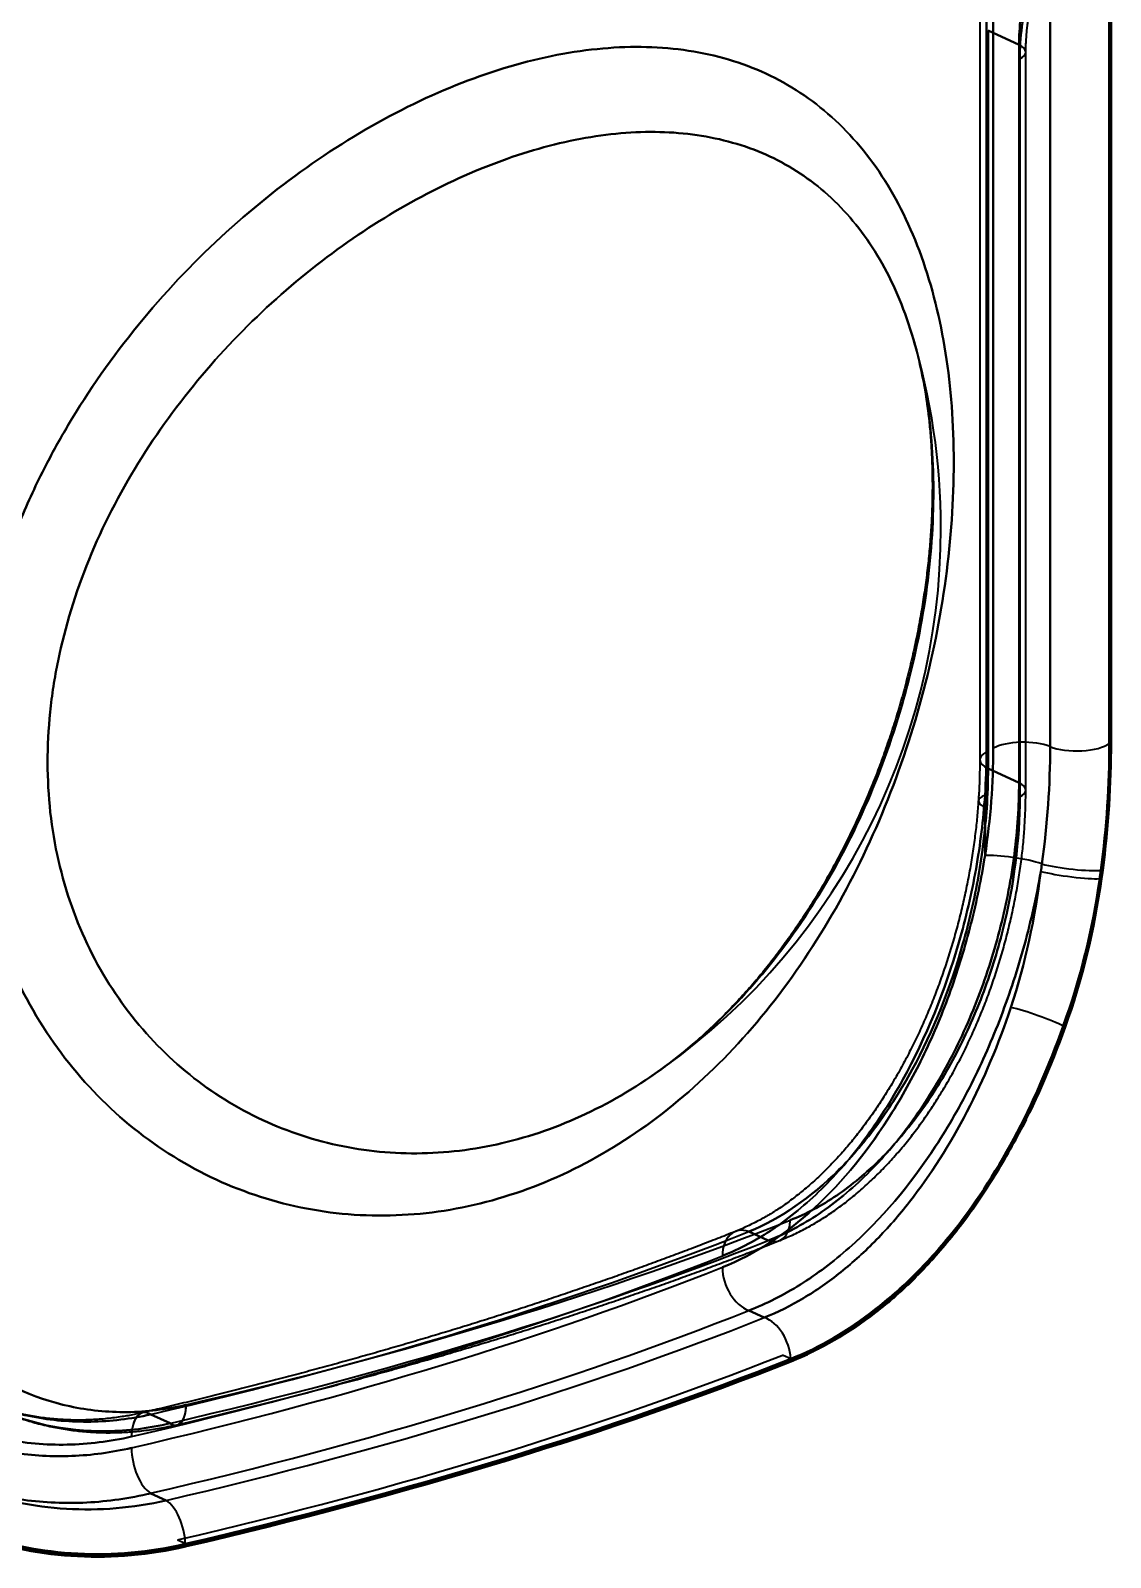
# Model space of a CAD drawing. Header units: millimetres. Extents: x -32 to 111, y -34 to 175.
# Drawn here: x 19.4 to 108.3, y -33.5 to 92.1 of the extents above; entities that cross this region are included whole.
import ezdxf

# ---------------------------------------------------------------- set-up
doc = ezdxf.new("R2010")
doc.units = ezdxf.units.MM
doc.layers.add('1', color=7, linetype='Continuous', true_color=0xffffff)

msp = doc.modelspace()

# ---------------------------------------------------------------- linework, layer by layer
at = {"layer": '1', "color": 2, "linetype": 'Continuous', "lineweight": 200}
msp.add_line((108.29, 94.24), (108.29, 33.54), dxfattribs=at)
at = {"layer": '1', "color": 151, "linetype": 'Continuous', "lineweight": 35}
for p, q in [((98.09, 32.75), (98.09, 93.46)), ((98.09, 93.46), (98.09, 32.75)), ((98.65, 93.77), (98.65, 33.06)), ((98.65, 33.06), (98.65, 93.77)), ((103.33, 93.91), (103.33, 33.2)), ((103.33, 33.2), (103.33, 93.91)), ((108.2, 33.46), (108.2, 94.17)), ((97.54, 92.82), (97.54, 32.11)), ((98.22, 31.4), (98.22, 92.1)), ((98.22, 92.1), (100.77, 90.93)), ((98.22, 92.1), (98.22, 31.4)), ((100.77, 90.93), (98.22, 92.1)), ((100.77, 90.93), (100.77, 30.22)), ((100.77, 30.22), (100.77, 90.93)), ((100.83, 89.77), (100.83, 29.06)), ((100.83, 29.06), (100.83, 89.77)), ((101.33, 29.63), (101.33, 90.33)), ((98.22, 31.4), (100.77, 30.22)), ((100.77, 30.22), (98.22, 31.4)), ((97.97, 24.23), (97.97, 29.19)), ((97.97, 29.19), (97.97, 24.23)), ((80.13, -7.43), (78.54, -6.7)), ((78.54, -6.7), (80.13, -7.43)), ((78.54, -13.19), (79.81, -13.77)), ((79.81, -13.77), (78.54, -13.19)), ((81.35, -16.85), (81.99, -17.14)), ((30.91, -22.47), (29.32, -21.74)), ((29.32, -21.74), (30.91, -22.47)), ((29.32, -28.23), (30.59, -28.81)), ((30.59, -28.81), (29.32, -28.23)), ((32.16, -32.36), (31.53, -32.07))]:
    msp.add_line(p, q, dxfattribs=at)
for start, end in [(0, 16.9622), (303.7421, 0)]:
    msp.add_arc((39.77, 51.17), 54.57, start, end, dxfattribs=at)
for centre, major_axis, ratio, start_param, end_param in [((98.83, 90.33), (-2.5, 0), 0.375419, 2.499757, 3.824717), ((98.83, 90.33), (2.5, 0), 0.375419, 5.641349, 6.966309), ((100.54, 32.11), (-3, 0), 0.375419, 5.670428, 6.966309), ((100.54, 32.11), (3, 0), 0.375419, 2.528836, 3.824717), ((101.14, 32.43), (-3, 0), 0.375419, 3.89254, 5.690374), ((101.14, 32.43), (3, 0), 0.375419, 0.750947, 2.548781), ((105.52, 33.97), (3, 0), 0.375419, 3.89254, 5.816814), ((105.52, 33.97), (-3, 0), 0.375419, 0.750947, 2.675221), ((98.83, 29.63), (-2.5, 0), 0.375419, 2.499757, 3.824717), ((98.83, 29.63), (2.5, 0), 0.375419, 5.641349, 6.966309), ((100.42, 28.54), (-2.99, 0.21), 0.285934, 5.689302, 6.991073), ((100.42, 28.54), (2.99, -0.21), 0.285934, 2.547709, 3.849481), ((100.42, 23.58), (-2.96, 0.47), 0.157659, 3.884391, 5.709165), ((100.42, 23.58), (2.96, -0.47), 0.157659, 0.742798, 2.567573), ((104.8, 22.84), (2.97, -0.4), 0.104554, 3.875409, 5.796144), ((104.8, 22.84), (-2.97, 0.4), 0.104554, 0.733817, 2.654551), ((104.88, 23.51), (2.98, -0.37), 0.119862, 3.879503, 5.800916), ((104.88, 23.51), (-2.98, 0.37), 0.119862, 0.73791, 2.659323), ((102.05, 10.81), (-2.84, 0.98), 0.113699, 3.779611, 5.508272), ((102.05, 10.81), (2.84, -0.98), 0.113699, 0.638019, 2.36668), ((-99.42, 58.84), (250, 0), 0.375419, 5.266943, 5.524082), ((-99.42, 58.84), (-250, 0), 0.375419, 2.125351, 2.38249), ((78.54, -9.48), (1.11, -2.79), 0.673232, 2.609064, 4.179861), ((80.13, -5.12), (-0.92, 2.32), 0.672391, 2.609673, 4.180469), ((80.13, -5.12), (0.92, -2.32), 0.672391, 5.751266, 7.322062), ((-99.42, 56.52), (-245, 0), 0.375419, 2.124031, 2.383809), ((-99.42, 56.52), (245, 0), 0.375419, 5.265624, 5.525402), ((-99.42, 56.52), (247.5, 0), 0.375419, 5.266943, 5.524082), ((-99.42, 56.52), (-247.5, 0), 0.375419, 2.125351, 2.38249), ((78.54, -9.48), (-1.11, 2.79), 0.673232, 5.750657, 7.321453), ((-99.42, 53.74), (-242, 0), 0.375419, 2.124031, 2.383809), ((-99.42, 53.74), (242, 0), 0.375419, 5.265624, 5.525402), ((-99.42, 52.81), (242, 0), 0.375419, 5.265624, 5.525402), ((-99.42, 52.81), (-242, 0), 0.375419, 2.124031, 2.383809), ((78.54, -10.41), (1.11, -2.79), 0.673232, 4.179861, 5.750657), ((78.54, -10.41), (-1.11, 2.79), 0.673232, 1.038268, 2.609064), ((-99.42, 50.03), (-245, 0), 0.375419, 2.124031, 2.383809), ((-99.42, 50.03), (245, 0), 0.375419, 5.265624, 5.525402), ((-99.42, 50.03), (-247, 0), 0.375419, 2.125089, 2.382752), ((-99.42, 50.03), (247, 0), 0.375419, 5.266682, 5.524344), ((79.81, -16.55), (-1.1, 2.79), 0.672557, 4.247065, 5.751145), ((79.81, -16.55), (1.1, -2.79), 0.672557, 1.105472, 2.609553), ((-99.42, 47.44), (-248.99, 0), 0.375419, 2.125089, 2.382752), ((-99.42, 47.44), (249.99, 0), 0.375419, 5.266682, 5.524344), ((-99.42, 47.44), (-249.99, 0), 0.375419, 2.125089, 2.382752), ((30.91, -20.16), (-0.57, 2.44), 0.488049, 2.696962, 4.267759), ((30.91, -20.16), (0.57, -2.44), 0.488049, 5.838555, 7.409351), ((29.32, -24.52), (0.68, -2.92), 0.487009, 2.697279, 4.268076), ((29.32, -24.52), (-0.68, 2.92), 0.487009, 5.838872, 7.409668), ((29.32, -25.45), (0.68, -2.92), 0.487009, 4.268076, 5.838872), ((29.32, -25.45), (-0.68, 2.92), 0.487009, 1.126483, 2.697279), ((30.59, -31.59), (-0.68, 2.92), 0.487843, 4.334538, 5.838618), ((30.59, -31.59), (0.68, -2.92), 0.487843, 1.192945, 2.697025)]:
    msp.add_ellipse(centre, major_axis=major_axis, ratio=ratio, start_param=start_param, end_param=end_param, dxfattribs=at)
at = {"layer": '1', "color": 2, "linetype": 'Continuous', "lineweight": 200}
msp.add_ellipse((-99.42, 47.25), major_axis=(250, 0), ratio=0.375419, start_param=5.266682, end_param=5.524344, dxfattribs=at)
at = {"layer": '1', "color": 151, "linetype": 'Continuous', "lineweight": 35}
for points in [[(101.29, 95.36), (100.95, 93.87), (100.77, 92.35), (100.77, 90.93)], [(100.77, 90.93), (100.77, 92.35), (100.95, 93.87), (101.29, 95.36)], [(101.51, 95.15), (101.07, 93.34), (100.83, 91.5), (100.83, 89.77)], [(100.83, 89.77), (100.83, 91.5), (101.07, 93.34), (101.51, 95.15)], [(98.65, 33.06), (98.65, 30.19), (98.43, 27.24), (97.97, 24.23)], [(97.97, 24.23), (98.43, 27.24), (98.65, 30.19), (98.65, 33.06)], [(97.97, 29.19), (98.05, 30.4), (98.09, 31.58), (98.09, 32.75)], [(98.09, 32.75), (98.09, 31.58), (98.05, 30.4), (97.97, 29.19)], [(103.33, 33.2), (103.33, 30.09), (103.11, 26.83), (102.65, 23.54)], [(102.65, 23.54), (103.11, 26.83), (103.33, 30.09), (103.33, 33.2)], [(107.5, 23.02), (107.98, 26.58), (108.2, 30.11), (108.2, 33.46)], [(98.11, 28.14), (98.18, 29.24), (98.22, 30.33), (98.22, 31.4)], [(98.22, 31.4), (98.22, 30.33), (98.18, 29.24), (98.11, 28.14)], [(102.56, 22.92), (102.08, 19.11), (101.32, 15.37), (100.1, 11.74)], [(100.1, 11.74), (101.32, 15.37), (102.08, 19.11), (102.56, 22.92)], [(102.56, 22.92), (102.59, 23.13), (102.62, 23.34), (102.65, 23.54)], [(102.65, 23.54), (102.62, 23.34), (102.59, 23.13), (102.56, 22.92)], [(104.39, 10.22), (105.85, 14.1), (106.8, 18.21), (107.41, 22.34)]]:
    msp.add_open_spline(points, degree=3, dxfattribs=at)
for points, knots in [([(101.33, 90.33), (101.33, 90.34), (101.33, 90.5), (101.33, 90.79), (101.35, 91.21), (101.38, 91.63), (101.41, 92.05), (101.46, 92.48), (101.51, 92.91), (101.58, 93.35), (101.65, 93.79), (101.73, 94.23), (101.83, 94.67), (101.9, 94.97), (101.93, 95.12)], [0, 0, 0, 0, 0.006872, 0.102947, 0.187927, 0.278163, 0.367512, 0.457134, 0.546935, 0.636575, 0.726588, 0.816734, 0.907388, 1, 1, 1, 1]), ([(58.39, -3.84), (61.02, -3.04), (63.56, -1.94), (68.48, 0.82), (70.88, 2.49), (75.44, 6.38), (77.57, 8.56), (81.55, 13.37), (83.41, 16.03), (86.73, 21.63), (88.2, 24.58), (90.79, 30.79), (91.88, 33.99), (93.63, 40.45), (94.3, 43.77), (95.18, 50.28), (95.4, 53.47), (95.4, 58.15), (95.34, 59.7), (95.12, 62.7), (94.95, 64.15), (94.28, 68.39), (93.62, 71.06), (91.85, 75.98), (90.77, 78.18), (88.85, 81.11), (88.16, 82.03), (86.67, 83.75), (85.88, 84.54), (83.38, 86.7), (81.56, 87.85), (77.59, 89.6), (75.42, 90.2), (70.89, 90.81), (68.53, 90.84), (63.57, 90.33), (60.98, 89.8), (55.77, 88.2), (53.1, 87.13), (47.8, 84.5), (45.19, 82.95), (40.04, 79.37), (37.49, 77.33), (32.69, 72.89), (30.42, 70.49), (26.17, 65.27), (24.22, 62.5), (21.66, 58.18), (20.86, 56.71), (19.39, 53.7), (18.71, 52.15), (16.9, 47.51), (15.97, 44.38), (15.04, 39.62), (14.8, 38.01), (14.49, 34.85), (14.41, 33.28), (14.42, 30.18), (14.5, 28.65), (14.82, 25.61), (15.06, 24.1), (16.01, 19.7), (16.95, 16.94), (19.36, 11.77), (20.87, 9.33), (24.3, 5.02), (26.22, 3.11), (30.44, -0.17), (32.76, -1.56), (37.55, -3.68), (40.04, -4.43), (43.92, -5.12), (45.24, -5.27), (47.87, -5.4), (49.18, -5.39), (53.13, -5.13), (55.76, -4.65), (58.39, -3.84)], [0, 0, 0, 0, 0.03125, 0.03125, 0.0625, 0.0625, 0.09375, 0.09375, 0.125, 0.125, 0.15625, 0.15625, 0.1875, 0.1875, 0.21875, 0.21875, 0.25, 0.25, 0.265625, 0.265625, 0.28125, 0.28125, 0.3125, 0.3125, 0.34375, 0.34375, 0.359375, 0.359375, 0.375, 0.375, 0.40625, 0.40625, 0.4375, 0.4375, 0.46875, 0.46875, 0.5, 0.5, 0.53125, 0.53125, 0.5625, 0.5625, 0.59375, 0.59375, 0.625, 0.625, 0.65625, 0.65625, 0.671875, 0.671875, 0.6875, 0.6875, 0.71875, 0.71875, 0.734375, 0.734375, 0.75, 0.75, 0.765625, 0.765625, 0.78125, 0.78125, 0.8125, 0.8125, 0.84375, 0.84375, 0.875, 0.875, 0.90625, 0.90625, 0.9375, 0.9375, 0.953125, 0.953125, 0.96875, 0.96875, 1, 1, 1, 1]), ([(58.39, -3.84), (55.76, -4.65), (53.13, -5.13), (49.18, -5.39), (47.87, -5.4), (45.24, -5.27), (43.92, -5.12), (40.04, -4.43), (37.55, -3.68), (32.76, -1.56), (30.44, -0.17), (26.22, 3.11), (24.3, 5.02), (20.87, 9.33), (19.36, 11.77), (16.95, 16.94), (16.01, 19.7), (15.06, 24.1), (14.82, 25.61), (14.5, 28.65), (14.42, 30.18), (14.41, 33.28), (14.49, 34.85), (14.8, 38.01), (15.04, 39.62), (15.97, 44.38), (16.9, 47.51), (18.71, 52.15), (19.39, 53.7), (20.86, 56.71), (21.66, 58.18), (24.22, 62.5), (26.17, 65.27), (30.42, 70.49), (32.69, 72.89), (37.49, 77.33), (40.04, 79.37), (45.19, 82.95), (47.8, 84.5), (53.1, 87.13), (55.77, 88.2), (60.98, 89.8), (63.57, 90.33), (68.53, 90.84), (70.89, 90.81), (75.42, 90.2), (77.59, 89.6), (81.56, 87.85), (83.38, 86.7), (85.88, 84.54), (86.67, 83.75), (88.16, 82.03), (88.85, 81.11), (90.77, 78.18), (91.85, 75.98), (93.62, 71.06), (94.28, 68.39), (94.95, 64.15), (95.12, 62.7), (95.34, 59.7), (95.4, 58.15), (95.4, 53.47), (95.18, 50.28), (94.3, 43.77), (93.63, 40.45), (91.88, 33.99), (90.79, 30.79), (88.2, 24.58), (86.73, 21.63), (83.41, 16.03), (81.55, 13.37), (77.57, 8.56), (75.44, 6.38), (70.88, 2.49), (68.48, 0.82), (63.56, -1.94), (61.02, -3.04), (58.39, -3.84)], [0, 0, 0, 0, 0.03125, 0.03125, 0.046875, 0.046875, 0.0625, 0.0625, 0.09375, 0.09375, 0.125, 0.125, 0.15625, 0.15625, 0.1875, 0.1875, 0.21875, 0.21875, 0.234375, 0.234375, 0.25, 0.25, 0.265625, 0.265625, 0.28125, 0.28125, 0.3125, 0.3125, 0.328125, 0.328125, 0.34375, 0.34375, 0.375, 0.375, 0.40625, 0.40625, 0.4375, 0.4375, 0.46875, 0.46875, 0.5, 0.5, 0.53125, 0.53125, 0.5625, 0.5625, 0.59375, 0.59375, 0.625, 0.625, 0.640625, 0.640625, 0.65625, 0.65625, 0.6875, 0.6875, 0.71875, 0.71875, 0.734375, 0.734375, 0.75, 0.75, 0.78125, 0.78125, 0.8125, 0.8125, 0.84375, 0.84375, 0.875, 0.875, 0.90625, 0.90625, 0.9375, 0.9375, 0.96875, 0.96875, 1, 1, 1, 1]), ([(60.41, 1.16), (62.74, 1.87), (65.01, 2.84), (69.39, 5.25), (71.52, 6.7), (75.59, 10.08), (77.5, 11.97), (81.08, 16.16), (82.76, 18.48), (85.77, 23.38), (87.11, 25.96), (89.47, 31.42), (90.47, 34.25), (92.08, 39.97), (92.71, 42.91), (93.52, 48.68), (93.73, 51.51), (93.72, 55.67), (93.67, 57.04), (93.46, 59.69), (93.3, 60.97), (92.68, 64.7), (92.06, 67.05), (90.43, 71.33), (89.43, 73.24), (87.09, 76.6), (85.72, 78.08), (82.7, 80.5), (81.06, 81.46), (77.49, 82.89), (75.54, 83.37), (71.5, 83.83), (69.39, 83.82), (64.99, 83.32), (62.69, 82.83), (58.07, 81.42), (55.71, 80.48), (51, 78.18), (48.68, 76.84), (44.09, 73.74), (41.81, 71.97), (37.51, 68.11), (35.46, 66.02), (31.62, 61.47), (29.85, 59.05), (26.73, 53.99), (25.36, 51.32), (23.13, 45.85), (22.28, 43.08), (21.41, 38.86), (21.19, 37.44), (20.9, 34.63), (20.83, 33.24), (20.84, 30.5), (20.91, 29.14), (21.21, 26.45), (21.44, 25.12), (22.32, 21.23), (23.19, 18.81), (25.41, 14.28), (26.8, 12.16), (29.93, 8.43), (31.68, 6.8), (35.5, 4), (37.59, 2.84), (41.88, 1.07), (44.11, 0.45), (48.72, -0.27), (51.08, -0.35), (55.75, 0.01), (58.08, 0.45), (60.41, 1.16)], [0, 0, 0, 0, 0.03125, 0.03125, 0.0625, 0.0625, 0.09375, 0.09375, 0.125, 0.125, 0.15625, 0.15625, 0.1875, 0.1875, 0.21875, 0.21875, 0.25, 0.25, 0.265625, 0.265625, 0.28125, 0.28125, 0.3125, 0.3125, 0.34375, 0.34375, 0.375, 0.375, 0.40625, 0.40625, 0.4375, 0.4375, 0.46875, 0.46875, 0.5, 0.5, 0.53125, 0.53125, 0.5625, 0.5625, 0.59375, 0.59375, 0.625, 0.625, 0.65625, 0.65625, 0.6875, 0.6875, 0.71875, 0.71875, 0.734375, 0.734375, 0.75, 0.75, 0.765625, 0.765625, 0.78125, 0.78125, 0.8125, 0.8125, 0.84375, 0.84375, 0.875, 0.875, 0.90625, 0.90625, 0.9375, 0.9375, 0.96875, 0.96875, 1, 1, 1, 1]), ([(60.41, 1.16), (58.08, 0.45), (55.75, 0.01), (51.08, -0.35), (48.72, -0.27), (44.11, 0.45), (41.88, 1.07), (37.59, 2.84), (35.5, 4), (31.68, 6.8), (29.93, 8.43), (26.8, 12.16), (25.41, 14.28), (23.19, 18.81), (22.32, 21.23), (21.44, 25.12), (21.21, 26.45), (20.91, 29.14), (20.84, 30.5), (20.83, 33.24), (20.9, 34.63), (21.19, 37.44), (21.41, 38.86), (22.28, 43.08), (23.13, 45.85), (25.36, 51.32), (26.73, 53.99), (29.85, 59.05), (31.62, 61.47), (35.46, 66.02), (37.51, 68.11), (41.81, 71.97), (44.09, 73.74), (48.68, 76.84), (51, 78.18), (55.71, 80.48), (58.07, 81.42), (62.69, 82.83), (64.99, 83.32), (69.39, 83.82), (71.5, 83.83), (75.54, 83.37), (77.49, 82.89), (81.06, 81.46), (82.7, 80.5), (85.72, 78.08), (87.09, 76.6), (89.43, 73.24), (90.43, 71.33), (92.06, 67.05), (92.68, 64.7), (93.3, 60.97), (93.46, 59.69), (93.67, 57.04), (93.72, 55.67), (93.73, 51.51), (93.52, 48.68), (92.71, 42.91), (92.08, 39.97), (90.47, 34.25), (89.47, 31.42), (87.11, 25.96), (85.77, 23.38), (82.76, 18.48), (81.08, 16.16), (77.5, 11.97), (75.59, 10.08), (71.52, 6.7), (69.39, 5.25), (65.01, 2.84), (62.74, 1.87), (60.41, 1.16)], [0, 0, 0, 0, 0.03125, 0.03125, 0.0625, 0.0625, 0.09375, 0.09375, 0.125, 0.125, 0.15625, 0.15625, 0.1875, 0.1875, 0.21875, 0.21875, 0.234375, 0.234375, 0.25, 0.25, 0.265625, 0.265625, 0.28125, 0.28125, 0.3125, 0.3125, 0.34375, 0.34375, 0.375, 0.375, 0.40625, 0.40625, 0.4375, 0.4375, 0.46875, 0.46875, 0.5, 0.5, 0.53125, 0.53125, 0.5625, 0.5625, 0.59375, 0.59375, 0.625, 0.625, 0.65625, 0.65625, 0.6875, 0.6875, 0.71875, 0.71875, 0.734375, 0.734375, 0.75, 0.75, 0.78125, 0.78125, 0.8125, 0.8125, 0.84375, 0.84375, 0.875, 0.875, 0.90625, 0.90625, 0.9375, 0.9375, 0.96875, 0.96875, 1, 1, 1, 1]), ([(91.96, 67.1), (92.02, 66.92), (92.12, 66.57), (92.27, 66.03), (92.41, 65.47), (92.56, 64.87), (92.69, 64.26), (92.82, 63.63), (92.94, 63), (93.05, 62.35), (93.15, 61.69), (93.24, 61.02), (93.33, 60.35), (93.4, 59.66), (93.46, 58.97), (93.52, 58.27), (93.56, 57.56), (93.59, 56.84), (93.62, 56.11), (93.63, 55.38), (93.64, 54.64), (93.63, 53.9), (93.62, 53.14), (93.59, 52.38), (93.56, 51.61), (93.51, 50.83), (93.45, 50.06), (93.39, 49.27), (93.31, 48.49), (93.22, 47.69), (93.12, 46.9), (93.01, 46.1), (92.89, 45.3), (92.76, 44.49), (92.62, 43.69), (92.47, 42.87), (92.31, 42.05), (92.13, 41.23), (91.95, 40.41), (91.75, 39.59), (91.55, 38.77), (91.34, 37.96), (91.11, 37.15), (90.88, 36.33), (90.63, 35.52), (90.37, 34.7), (90.1, 33.89), (89.82, 33.08), (89.54, 32.27), (89.24, 31.46), (88.93, 30.66), (88.6, 29.86), (88.27, 29.07), (87.93, 28.28), (87.58, 27.49), (87.22, 26.71), (86.85, 25.94), (86.47, 25.18), (86.09, 24.42), (85.69, 23.67), (85.28, 22.92), (84.86, 22.18), (84.43, 21.44), (83.99, 20.72), (83.55, 20.01), (83.09, 19.3), (82.63, 18.6), (82.15, 17.9), (81.66, 17.22), (81.17, 16.54), (80.67, 15.88), (80.16, 15.23), (79.65, 14.6), (79.13, 13.97), (78.6, 13.35), (78.05, 12.74), (77.51, 12.15), (76.95, 11.57), (76.39, 11), (75.82, 10.44), (75.25, 9.89), (74.66, 9.36), (74.07, 8.83), (73.47, 8.33), (72.87, 7.84), (72.26, 7.36), (71.64, 6.89), (71.02, 6.44), (70.49, 6.07), (70.17, 5.85), (70.06, 5.78)], [0, 0, 0, 0, 0.010257, 0.020082, 0.030374, 0.041334, 0.052251, 0.063137, 0.074002, 0.084861, 0.095805, 0.106719, 0.117613, 0.128498, 0.139378, 0.150269, 0.16107, 0.171975, 0.182947, 0.19395, 0.204445, 0.215482, 0.226489, 0.237476, 0.248452, 0.259424, 0.270402, 0.281393, 0.292404, 0.303445, 0.314525, 0.325613, 0.336606, 0.347651, 0.358779, 0.369974, 0.38122, 0.392498, 0.403791, 0.415078, 0.426338, 0.437551, 0.448688, 0.460021, 0.471374, 0.482749, 0.494146, 0.505565, 0.517008, 0.528474, 0.539965, 0.55148, 0.563022, 0.574573, 0.586133, 0.597692, 0.609259, 0.620842, 0.632449, 0.644089, 0.655771, 0.667506, 0.679301, 0.691137, 0.702594, 0.714462, 0.726385, 0.738345, 0.750323, 0.7623, 0.774251, 0.786155, 0.797995, 0.809783, 0.822071, 0.834101, 0.846147, 0.858217, 0.870321, 0.882469, 0.89467, 0.906934, 0.91927, 0.93166, 0.94365, 0.956055, 0.968493, 0.980957, 0.993438, 1, 1, 1, 1]), ([(97.54, 32.1), (97.54, 32.01), (97.54, 31.67), (97.53, 31.15), (97.52, 30.53), (97.5, 29.95), (97.47, 29.36), (97.44, 28.95), (97.43, 28.75)], [0, 0, 0, 0, 0.086496, 0.304674, 0.473934, 0.642427, 0.819534, 1, 1, 1, 1]), ([(100.77, 30.22), (100.77, 28.32), (100.64, 26.35), (100.13, 22.37), (99.75, 20.38), (98.76, 16.45), (98.14, 14.48), (96.68, 10.67), (95.85, 8.85), (93.98, 5.38), (92.94, 3.71), (90.72, 0.67), (89.53, -0.72), (87.01, -3.21), (85.68, -4.31), (82.96, -6.14), (81.56, -6.88), (80.13, -7.43)], [0, 0, 0, 0, 0.125, 0.125, 0.25, 0.25, 0.375, 0.375, 0.5, 0.5, 0.625, 0.625, 0.75, 0.75, 0.875, 0.875, 1, 1, 1, 1]), ([(80.13, -7.43), (81.56, -6.88), (82.96, -6.14), (85.68, -4.31), (87.01, -3.21), (89.53, -0.72), (90.72, 0.67), (92.94, 3.71), (93.98, 5.38), (95.85, 8.85), (96.68, 10.67), (98.14, 14.48), (98.76, 16.45), (99.75, 20.38), (100.13, 22.37), (100.64, 26.35), (100.77, 28.32), (100.77, 30.22)], [0, 0, 0, 0, 0.125, 0.125, 0.25, 0.25, 0.375, 0.375, 0.5, 0.5, 0.625, 0.625, 0.75, 0.75, 0.875, 0.875, 1, 1, 1, 1]), ([(76.36, -8.7), (77.8, -8.13), (79.2, -7.38), (81.93, -5.54), (83.26, -4.44), (85.77, -1.97), (86.96, -0.6), (89.21, 2.44), (90.26, 4.08), (93.11, 9.25), (94.69, 13.13), (96.39, 19.08), (96.87, 21.11), (97.59, 25.17), (97.83, 27.19), (97.97, 29.19)], [0, 0, 0, 0, 0.125, 0.125, 0.25, 0.25, 0.375, 0.375, 0.5, 0.5, 0.75, 0.75, 0.875, 0.875, 1, 1, 1, 1]), ([(97.97, 29.19), (97.83, 27.19), (97.59, 25.17), (96.87, 21.11), (96.39, 19.08), (94.69, 13.13), (93.11, 9.25), (90.26, 4.08), (89.21, 2.44), (86.96, -0.6), (85.77, -1.97), (83.26, -4.44), (81.93, -5.54), (79.2, -7.38), (77.8, -8.13), (76.36, -8.7)], [0, 0, 0, 0, 0.125, 0.125, 0.25, 0.25, 0.5, 0.5, 0.625, 0.625, 0.75, 0.75, 0.875, 0.875, 1, 1, 1, 1]), ([(81.06, -7.43), (81.08, -7.43), (81.28, -7.34), (81.68, -7.17), (82.26, -6.92), (82.81, -6.65), (83.34, -6.37), (83.85, -6.08), (84.36, -5.78), (84.86, -5.47), (85.36, -5.13), (85.87, -4.77), (86.38, -4.39), (86.89, -4), (87.38, -3.59), (87.88, -3.16), (88.36, -2.72), (88.84, -2.27), (89.32, -1.8), (89.79, -1.32), (90.25, -0.82), (90.7, -0.31), (91.15, 0.21), (91.58, 0.74), (92.02, 1.29), (92.44, 1.85), (92.85, 2.42), (93.26, 3.01), (93.66, 3.6), (94.05, 4.21), (94.43, 4.82), (94.8, 5.45), (95.17, 6.08), (95.52, 6.72), (95.86, 7.36), (96.19, 8.02), (96.52, 8.68), (96.83, 9.35), (97.13, 10.02), (97.43, 10.71), (97.71, 11.4), (97.99, 12.09), (98.25, 12.79), (98.5, 13.49), (98.74, 14.2), (98.98, 14.91), (99.2, 15.62), (99.41, 16.33), (99.61, 17.05), (99.79, 17.77), (99.97, 18.48), (100.14, 19.21), (100.3, 19.93), (100.44, 20.65), (100.58, 21.37), (100.7, 22.1), (100.81, 22.82), (100.92, 23.54), (101.01, 24.26), (101.09, 24.98), (101.16, 25.69), (101.21, 26.38), (101.25, 27.07), (101.29, 27.76), (101.31, 28.46), (101.32, 29.08), (101.33, 29.47), (101.33, 29.62)], [0, 0, 0, 0, 0.001094, 0.018238, 0.034912, 0.051027, 0.066665, 0.081896, 0.096764, 0.111464, 0.127178, 0.142911, 0.158674, 0.174479, 0.190335, 0.206258, 0.222051, 0.237958, 0.253894, 0.26983, 0.285734, 0.301577, 0.317391, 0.333318, 0.349235, 0.365156, 0.381087, 0.397041, 0.413042, 0.428835, 0.444772, 0.460718, 0.476624, 0.492453, 0.508165, 0.523876, 0.539655, 0.555406, 0.57114, 0.586871, 0.602608, 0.618392, 0.633959, 0.649647, 0.665352, 0.681024, 0.696619, 0.712091, 0.727535, 0.743066, 0.75857, 0.774062, 0.789553, 0.805055, 0.820608, 0.836041, 0.851533, 0.867057, 0.882586, 0.898087, 0.913571, 0.928678, 0.943405, 0.958476, 0.97393, 0.989823, 1, 1, 1, 1]), ([(100.83, 29.06), (100.83, 25.53), (100.35, 21.77), (98.98, 16.31), (98.41, 14.48), (97.07, 10.97), (96.31, 9.29), (94.61, 6.07), (93.65, 4.53), (91.62, 1.73), (90.54, 0.45), (88.23, -1.85), (87.02, -2.87), (84.53, -4.56), (83.26, -5.24), (81.95, -5.76)], [0, 0, 0, 0, 0.25, 0.25, 0.375, 0.375, 0.5, 0.5, 0.625, 0.625, 0.75, 0.75, 0.875, 0.875, 1, 1, 1, 1]), ([(81.95, -5.76), (83.26, -5.24), (84.53, -4.56), (87.02, -2.87), (88.23, -1.85), (90.54, 0.45), (91.62, 1.73), (93.65, 4.53), (94.61, 6.07), (96.31, 9.29), (97.07, 10.97), (98.41, 14.48), (98.98, 16.31), (100.35, 21.77), (100.83, 25.53), (100.83, 29.06)], [0, 0, 0, 0, 0.125, 0.125, 0.25, 0.25, 0.375, 0.375, 0.5, 0.5, 0.625, 0.625, 0.75, 0.75, 1, 1, 1, 1]), ([(97.42, 28.75), (97.41, 28.53), (97.38, 28.08), (97.32, 27.41), (97.25, 26.72), (97.17, 26.03), (97.07, 25.32), (96.97, 24.6), (96.86, 23.88), (96.74, 23.16), (96.6, 22.43), (96.46, 21.71), (96.31, 20.98), (96.14, 20.25), (95.97, 19.53), (95.79, 18.81), (95.6, 18.09), (95.4, 17.38), (95.19, 16.67), (94.97, 15.96), (94.74, 15.25), (94.5, 14.54), (94.25, 13.84), (93.99, 13.14), (93.73, 12.45), (93.45, 11.76), (93.16, 11.08), (92.87, 10.41), (92.57, 9.74), (92.25, 9.08), (91.93, 8.43), (91.61, 7.78), (91.27, 7.15), (90.93, 6.52), (90.57, 5.9), (90.21, 5.29), (89.84, 4.69), (89.47, 4.1), (89.09, 3.53), (88.7, 2.96), (88.3, 2.41), (87.9, 1.86), (87.49, 1.33), (87.08, 0.82), (86.66, 0.31), (86.24, -0.17), (85.81, -0.65), (85.37, -1.11), (84.93, -1.56), (84.49, -2), (84.04, -2.42), (83.59, -2.83), (83.13, -3.21), (82.67, -3.59), (82.21, -3.95), (81.74, -4.3), (81.28, -4.63), (80.84, -4.92), (80.43, -5.18), (80.05, -5.4), (79.64, -5.64), (79.19, -5.88), (78.69, -6.13), (78.16, -6.38), (77.74, -6.56), (77.49, -6.67), (77.42, -6.69)], [0, 0, 0, 0, 0.014691, 0.029931, 0.044569, 0.060012, 0.075554, 0.091186, 0.106892, 0.122657, 0.138468, 0.154307, 0.170159, 0.186004, 0.201825, 0.217604, 0.233327, 0.248981, 0.264626, 0.28049, 0.29635, 0.312218, 0.328106, 0.344029, 0.359996, 0.375898, 0.391813, 0.407768, 0.423746, 0.439726, 0.455682, 0.4716, 0.487569, 0.503567, 0.519558, 0.535556, 0.551573, 0.567622, 0.583708, 0.599626, 0.615675, 0.631743, 0.647792, 0.663785, 0.679689, 0.695499, 0.711556, 0.727496, 0.743432, 0.759377, 0.775346, 0.791357, 0.807408, 0.822987, 0.839062, 0.855124, 0.871129, 0.88704, 0.899745, 0.912376, 0.925253, 0.941428, 0.958147, 0.975536, 0.993661, 1, 1, 1, 1]), ([(98.11, 28.14), (97.98, 26.3), (97.76, 24.44), (97.1, 20.69), (96.67, 18.82), (95.13, 13.35), (93.7, 9.79), (91.11, 5.04), (90.16, 3.54), (88.13, 0.76), (87.06, -0.5), (83.66, -3.89), (81.13, -5.64), (78.54, -6.7)], [0, 0, 0, 0, 0.125, 0.125, 0.25, 0.25, 0.5, 0.5, 0.625, 0.625, 0.75, 0.75, 1, 1, 1, 1]), ([(78.54, -6.7), (81.13, -5.64), (83.66, -3.89), (87.06, -0.5), (88.13, 0.76), (90.16, 3.54), (91.11, 5.04), (93.7, 9.79), (95.13, 13.35), (96.67, 18.82), (97.1, 20.69), (97.76, 24.44), (97.98, 26.3), (98.11, 28.14)], [0, 0, 0, 0, 0.25, 0.25, 0.375, 0.375, 0.5, 0.5, 0.75, 0.75, 0.875, 0.875, 1, 1, 1, 1]), ([(97.97, 24.23), (97.67, 22.34), (97.29, 20.48), (96.34, 16.77), (95.78, 14.92), (94.49, 11.33), (93.77, 9.6), (92.17, 6.26), (91.29, 4.65), (88.44, 0.07), (86.3, -2.58), (81.53, -6.95), (79.02, -8.58), (76.36, -9.63)], [0, 0, 0, 0, 0.125, 0.125, 0.25, 0.25, 0.375, 0.375, 0.5, 0.5, 0.75, 0.75, 1, 1, 1, 1]), ([(76.36, -9.63), (79.02, -8.58), (81.53, -6.95), (86.3, -2.58), (88.44, 0.07), (91.29, 4.65), (92.17, 6.26), (93.77, 9.6), (94.49, 11.33), (95.78, 14.92), (96.34, 16.77), (97.29, 20.48), (97.67, 22.34), (97.97, 24.23)], [0, 0, 0, 0, 0.25, 0.25, 0.5, 0.5, 0.625, 0.625, 0.75, 0.75, 0.875, 0.875, 1, 1, 1, 1]), ([(102.56, 22.92), (102.21, 20.9), (101.76, 18.89), (100.67, 14.91), (100.02, 12.93), (98.56, 9.09), (97.75, 7.25), (95.96, 3.69), (94.97, 1.96), (91.79, -2.9), (89.42, -5.71), (85.49, -9.18), (84.15, -10.19), (82.09, -11.48), (81.39, -11.87), (79.98, -12.59), (79.25, -12.91), (78.54, -13.19)], [0, 0, 0, 0, 0.125, 0.125, 0.25, 0.25, 0.375, 0.375, 0.5, 0.5, 0.75, 0.75, 0.875, 0.875, 0.9375, 0.9375, 1, 1, 1, 1]), ([(78.54, -13.19), (79.25, -12.91), (79.98, -12.59), (81.39, -11.87), (82.09, -11.48), (84.15, -10.19), (85.49, -9.18), (89.42, -5.71), (91.79, -2.9), (94.97, 1.96), (95.96, 3.69), (97.75, 7.25), (98.56, 9.09), (100.02, 12.93), (100.67, 14.91), (101.76, 18.89), (102.21, 20.9), (102.56, 22.92)], [0, 0, 0, 0, 0.0625, 0.0625, 0.125, 0.125, 0.25, 0.25, 0.5, 0.5, 0.625, 0.625, 0.75, 0.75, 0.875, 0.875, 1, 1, 1, 1]), ([(107.41, 22.34), (107.41, 22.4), (107.42, 22.46), (107.44, 22.57), (107.45, 22.63), (107.47, 22.79), (107.49, 22.9), (107.5, 23.01)], [0, 0, 0, 0, 0.254913, 0.254913, 0.509826, 0.509826, 1, 1, 1, 1]), ([(79.81, -13.77), (80.9, -13.34), (81.99, -12.79), (84.09, -11.54), (85.11, -10.83), (87.12, -9.22), (88.11, -8.32), (89.99, -6.39), (90.89, -5.36), (93.49, -2.04), (95.09, 0.48), (97.88, 5.85), (99.08, 8.71), (100.1, 11.74)], [0, 0, 0, 0, 0.125, 0.125, 0.25, 0.25, 0.375, 0.375, 0.5, 0.5, 0.75, 0.75, 1, 1, 1, 1]), ([(100.1, 11.74), (99.08, 8.71), (97.88, 5.85), (95.09, 0.48), (93.49, -2.04), (90.89, -5.36), (89.99, -6.39), (88.11, -8.32), (87.12, -9.22), (85.11, -10.83), (84.09, -11.54), (81.99, -12.79), (80.9, -13.34), (79.81, -13.77)], [0, 0, 0, 0, 0.25, 0.25, 0.5, 0.5, 0.625, 0.625, 0.75, 0.75, 0.875, 0.875, 1, 1, 1, 1]), ([(81.99, -17.14), (84.38, -16.2), (86.71, -14.83), (90.01, -12.26), (91.08, -11.32), (93.15, -9.26), (94.16, -8.13), (97.04, -4.58), (98.77, -1.94), (101.89, 3.84), (103.25, 6.96), (104.39, 10.21)], [0, 0, 0, 0, 0.25, 0.25, 0.375, 0.375, 0.5, 0.5, 0.75, 0.75, 1, 1, 1, 1]), ([(30.91, -22.47), (27.45, -23.29), (23.92, -23.33), (17.4, -21.89), (14.33, -20.4), (10.48, -17.22), (9.29, -15.98), (7.24, -13.26), (6.36, -11.77), (4.93, -8.56), (4.38, -6.82), (3.64, -3.27), (3.46, -1.42), (3.46, 0.49)], [0, 0, 0, 0, 0.25, 0.25, 0.5, 0.5, 0.625, 0.625, 0.75, 0.75, 0.875, 0.875, 1, 1, 1, 1]), ([(3.46, 0.49), (3.46, -1.42), (3.64, -3.27), (4.38, -6.82), (4.93, -8.56), (6.36, -11.77), (7.24, -13.26), (9.29, -15.98), (10.48, -17.22), (14.33, -20.4), (17.4, -21.89), (23.92, -23.33), (27.45, -23.29), (30.91, -22.47)], [0, 0, 0, 0, 0.125, 0.125, 0.25, 0.25, 0.375, 0.375, 0.5, 0.5, 0.75, 0.75, 1, 1, 1, 1]), ([(32.22, -20.95), (30.6, -21.33), (28.99, -21.53), (25.78, -21.56), (24.19, -21.4), (19.62, -20.41), (16.74, -19.05), (13.11, -16.12), (11.99, -14.99), (10.05, -12.47), (9.22, -11.1), (7.86, -8.14), (7.33, -6.54), (6.63, -3.25), (6.45, -1.54), (6.45, 0.23)], [0, 0, 0, 0, 0.125, 0.125, 0.25, 0.25, 0.5, 0.5, 0.625, 0.625, 0.75, 0.75, 0.875, 0.875, 1, 1, 1, 1]), ([(6.45, 0.23), (6.45, -1.54), (6.63, -3.25), (7.33, -6.54), (7.86, -8.14), (9.22, -11.1), (10.05, -12.47), (11.99, -14.99), (13.11, -16.12), (16.74, -19.05), (19.62, -20.41), (24.19, -21.4), (25.78, -21.56), (28.99, -21.53), (30.6, -21.33), (32.22, -20.95)], [0, 0, 0, 0, 0.125, 0.125, 0.25, 0.25, 0.375, 0.375, 0.5, 0.5, 0.75, 0.75, 0.875, 0.875, 1, 1, 1, 1]), ([(27.74, -23.56), (25.96, -23.97), (24.19, -24.19), (20.68, -24.26), (18.93, -24.11), (15.52, -23.43), (13.88, -22.92), (10.75, -21.55), (9.23, -20.68), (6.44, -18.65), (5.16, -17.49), (2.85, -14.9), (1.8, -13.44), (0.04, -10.34), (-0.68, -8.7), (-1.81, -5.22), (-2.21, -3.38), (-2.42, -1.48)], [0, 0, 0, 0, 0.125, 0.125, 0.25, 0.25, 0.375, 0.375, 0.5, 0.5, 0.625, 0.625, 0.75, 0.75, 0.875, 0.875, 1, 1, 1, 1]), ([(-2.42, -1.48), (-2.21, -3.38), (-1.81, -5.22), (-0.68, -8.7), (0.04, -10.34), (1.8, -13.44), (2.85, -14.9), (5.16, -17.49), (6.44, -18.65), (9.23, -20.68), (10.75, -21.55), (13.88, -22.92), (15.52, -23.43), (18.93, -24.11), (20.68, -24.26), (24.19, -24.19), (25.96, -23.97), (27.74, -23.56)], [0, 0, 0, 0, 0.125, 0.125, 0.25, 0.25, 0.375, 0.375, 0.5, 0.5, 0.625, 0.625, 0.75, 0.75, 0.875, 0.875, 1, 1, 1, 1]), ([(29.32, -21.74), (28.5, -21.92), (27.67, -22.07), (26.03, -22.26), (25.21, -22.32), (22.77, -22.36), (21.15, -22.23), (17.97, -21.61), (16.44, -21.14), (13.51, -19.89), (12.1, -19.11), (9.47, -17.25), (8.27, -16.2), (6.09, -13.82), (5.1, -12.49), (3.43, -9.65), (2.75, -8.14), (1.68, -4.94), (1.3, -3.24), (1.09, -1.5)], [0, 0, 0, 0, 0.0625, 0.0625, 0.125, 0.125, 0.25, 0.25, 0.375, 0.375, 0.5, 0.5, 0.625, 0.625, 0.75, 0.75, 0.875, 0.875, 1, 1, 1, 1]), ([(1.09, -1.5), (1.3, -3.24), (1.68, -4.94), (2.75, -8.14), (3.43, -9.65), (5.1, -12.49), (6.09, -13.82), (8.27, -16.2), (9.47, -17.25), (12.1, -19.11), (13.51, -19.89), (16.44, -21.14), (17.97, -21.61), (21.15, -22.23), (22.77, -22.36), (25.21, -22.32), (26.03, -22.26), (27.67, -22.07), (28.5, -21.92), (29.32, -21.74)], [0, 0, 0, 0, 0.125, 0.125, 0.25, 0.25, 0.375, 0.375, 0.5, 0.5, 0.625, 0.625, 0.75, 0.75, 0.875, 0.875, 0.9375, 0.9375, 1, 1, 1, 1]), ([(27.74, -24.49), (26.1, -24.87), (24.46, -25.09), (21.21, -25.22), (19.59, -25.13), (14.81, -24.41), (11.82, -23.33), (6.33, -20.05), (3.95, -17.91), (-0.01, -12.7), (-1.48, -9.74), (-2.42, -6.45)], [0, 0, 0, 0, 0.125, 0.125, 0.25, 0.25, 0.5, 0.5, 0.75, 0.75, 1, 1, 1, 1]), ([(-2.42, -6.45), (-1.48, -9.74), (-0.01, -12.7), (3.95, -17.91), (6.33, -20.05), (11.82, -23.33), (14.81, -24.41), (19.59, -25.13), (21.21, -25.22), (24.46, -25.09), (26.1, -24.87), (27.74, -24.49)], [0, 0, 0, 0, 0.25, 0.25, 0.5, 0.5, 0.75, 0.75, 0.875, 0.875, 1, 1, 1, 1]), ([(77.44, -6.69), (77.18, -6.79), (76.46, -7.08), (75.24, -7.55), (73.79, -8.11), (72.33, -8.66), (70.85, -9.21), (69.36, -9.75), (67.85, -10.29), (66.34, -10.82), (64.81, -11.35), (63.27, -11.87), (61.71, -12.39), (60.15, -12.91), (58.57, -13.41), (56.98, -13.92), (55.38, -14.42), (53.77, -14.91), (52.14, -15.4), (50.51, -15.88), (48.86, -16.36), (47.2, -16.84), (45.53, -17.3), (43.85, -17.77), (42.16, -18.22), (40.46, -18.68), (38.74, -19.12), (37.02, -19.56), (35.29, -20), (33.55, -20.43), (31.79, -20.85), (30.16, -21.24), (29.1, -21.49), (28.64, -21.6)], [0, 0, 0, 0, 0.017381, 0.050328, 0.083277, 0.11623, 0.149187, 0.182148, 0.215112, 0.248079, 0.28105, 0.314024, 0.347001, 0.379981, 0.412965, 0.445952, 0.478941, 0.511934, 0.544929, 0.577928, 0.610929, 0.643932, 0.676939, 0.709948, 0.742959, 0.775973, 0.80899, 0.842008, 0.875029, 0.908053, 0.941078, 0.974106, 1, 1, 1, 1]), ([(31.47, -22.59), (31.79, -22.52), (32.71, -22.3), (34.22, -21.94), (36.01, -21.51), (37.79, -21.07), (39.56, -20.63), (41.32, -20.18), (43.07, -19.72), (44.81, -19.26), (46.54, -18.8), (48.26, -18.32), (49.96, -17.85), (51.66, -17.36), (53.35, -16.88), (55.02, -16.38), (56.69, -15.88), (58.34, -15.38), (59.98, -14.87), (61.61, -14.35), (63.23, -13.83), (64.84, -13.3), (66.43, -12.77), (68.02, -12.24), (69.59, -11.69), (71.15, -11.15), (72.69, -10.6), (74.23, -10.04), (75.75, -9.48), (77.26, -8.91), (78.76, -8.34), (80.02, -7.85), (80.78, -7.55), (81.05, -7.44)], [0, 0, 0, 0, 0.017473, 0.050693, 0.083913, 0.117136, 0.15036, 0.183586, 0.216813, 0.250043, 0.283275, 0.316508, 0.349744, 0.382982, 0.416221, 0.449463, 0.482708, 0.515954, 0.549203, 0.582454, 0.615708, 0.648964, 0.682222, 0.715483, 0.748747, 0.782014, 0.815283, 0.848555, 0.881829, 0.915107, 0.948388, 0.981671, 1, 1, 1, 1]), ([(29.32, -28.23), (28.45, -28.43), (27.56, -28.6), (25.81, -28.85), (24.93, -28.94), (22.32, -29.07), (20.58, -29), (15.46, -28.29), (12.25, -27.2), (6.31, -23.79), (3.73, -21.57), (-0.6, -16.07), (-2.24, -12.93), (-3.31, -9.42)], [0, 0, 0, 0, 0.0625, 0.0625, 0.125, 0.125, 0.25, 0.25, 0.5, 0.5, 0.75, 0.75, 1, 1, 1, 1]), ([(-3.31, -9.42), (-2.24, -12.93), (-0.6, -16.07), (3.73, -21.57), (6.31, -23.79), (12.25, -27.2), (15.46, -28.29), (20.58, -29), (22.32, -29.07), (24.93, -28.94), (25.81, -28.85), (27.56, -28.6), (28.45, -28.43), (29.32, -28.23)], [0, 0, 0, 0, 0.25, 0.25, 0.5, 0.5, 0.75, 0.75, 0.875, 0.875, 0.9375, 0.9375, 1, 1, 1, 1]), ([(1.53, -18.38), (3.21, -20.58), (5.15, -22.49), (8.42, -24.89), (9.58, -25.61), (11.96, -26.88), (13.19, -27.42), (16.97, -28.79), (19.67, -29.34), (23.74, -29.58), (25.1, -29.57), (27.84, -29.34), (29.23, -29.12), (30.59, -28.81)], [0, 0, 0, 0, 0.25, 0.25, 0.375, 0.375, 0.5, 0.5, 0.75, 0.75, 0.875, 0.875, 1, 1, 1, 1]), ([(30.59, -28.81), (29.23, -29.12), (27.84, -29.34), (25.1, -29.57), (23.74, -29.58), (19.67, -29.34), (16.97, -28.79), (13.19, -27.42), (11.96, -26.88), (9.58, -25.61), (8.42, -24.89), (5.15, -22.49), (3.21, -20.58), (1.53, -18.38)], [0, 0, 0, 0, 0.125, 0.125, 0.25, 0.25, 0.5, 0.5, 0.625, 0.625, 0.75, 0.75, 1, 1, 1, 1]), ([(28.64, -21.59), (28.57, -21.61), (28.34, -21.66), (27.94, -21.75), (27.46, -21.84), (26.92, -21.93), (26.34, -22.01), (25.72, -22.09), (25.09, -22.14), (24.46, -22.18), (23.84, -22.2), (23.21, -22.21), (22.59, -22.19), (21.96, -22.16), (21.34, -22.11), (20.72, -22.05), (20.11, -21.96), (19.49, -21.86), (18.88, -21.74), (18.28, -21.61), (17.68, -21.46), (17.09, -21.29), (16.51, -21.1), (15.92, -20.89), (15.35, -20.67), (14.83, -20.46), (14.5, -20.31), (14.36, -20.25)], [0, 0, 0, 0, 0.013443, 0.045856, 0.079572, 0.111946, 0.154052, 0.196228, 0.238539, 0.28102, 0.323481, 0.366008, 0.408639, 0.45141, 0.494327, 0.536948, 0.579973, 0.62317, 0.666408, 0.70952, 0.752379, 0.795225, 0.838406, 0.881582, 0.924784, 0.968036, 1, 1, 1, 1]), ([(16.34, -21.16), (16.49, -21.23), (16.83, -21.38), (17.38, -21.61), (17.97, -21.84), (18.57, -22.05), (19.17, -22.24), (19.78, -22.42), (20.4, -22.58), (21.02, -22.72), (21.64, -22.85), (22.28, -22.96), (22.91, -23.05), (23.55, -23.12), (24.19, -23.18), (24.84, -23.22), (25.49, -23.24), (26.14, -23.24), (26.79, -23.22), (27.41, -23.19), (28.01, -23.15), (28.61, -23.09), (29.23, -23), (29.88, -22.9), (30.56, -22.78), (31.09, -22.67), (31.39, -22.61), (31.47, -22.59)], [0, 0, 0, 0, 0.032246, 0.073999, 0.115774, 0.157463, 0.198969, 0.240447, 0.282175, 0.323862, 0.365542, 0.407244, 0.448999, 0.490894, 0.532522, 0.574267, 0.616118, 0.657983, 0.699749, 0.741333, 0.777441, 0.814938, 0.855669, 0.897511, 0.940673, 0.985348, 1, 1, 1, 1]), ([(0.94, -21.39), (2.74, -23.75), (4.86, -25.81), (8.37, -28.35), (9.59, -29.11), (12.15, -30.45), (13.49, -31.03), (17.56, -32.45), (20.39, -33.01), (26.23, -33.31), (29.21, -33.05), (32.16, -32.36)], [0, 0, 0, 0, 0.25, 0.25, 0.375, 0.375, 0.5, 0.5, 0.75, 0.75, 1, 1, 1, 1])]:
    msp.add_open_spline(points, degree=3, knots=knots, dxfattribs=at)
at = {"layer": '1', "color": 2, "linetype": 'Continuous', "lineweight": 200}
for points in [[(108.29, 33.54), (108.29, 30.14), (108.08, 26.64), (107.6, 23.03)], [(107.6, 23.03), (107.57, 22.8), (107.53, 22.58), (107.5, 22.35)], [(107.5, 22.35), (106.9, 18.16), (105.96, 14.09), (104.5, 10.16)]]:
    msp.add_open_spline(points, degree=3, dxfattribs=at)
at = {"layer": '1', "color": 151, "linetype": 'Continuous', "lineweight": 35, "extrusion": (-8.27391e-08, 1.12331e-08, -1)}
msp.add_open_spline([(107.5, 23.01), (107.5, 23.01), (107.5, 23.02), (107.5, 23.02)], degree=3, dxfattribs=at)
at = {"layer": '1', "color": 151, "linetype": 'Continuous', "lineweight": 35, "extrusion": (2.00001e-08, -2.90931e-09, -1)}
msp.add_open_spline([(107.41, 22.34), (107.41, 22.34), (107.41, 22.34), (107.41, 22.34)], degree=3, dxfattribs=at)
at = {"layer": '1', "color": 2, "linetype": 'Continuous', "lineweight": 200}
for points, knots in [([(104.5, 10.16), (103.35, 6.88), (102, 3.79), (99.66, -0.56), (98.82, -1.97), (97.06, -4.65), (96.14, -5.91), (94.21, -8.29), (93.21, -9.4), (91.13, -11.47), (90.04, -12.44), (86.71, -15.03), (84.4, -16.38), (81.99, -17.33)], [0, 0, 0, 0, 0.25, 0.25, 0.375, 0.375, 0.5, 0.5, 0.625, 0.625, 0.75, 0.75, 1, 1, 1, 1]), ([(32.17, -32.55), (29.19, -33.24), (26.24, -33.5), (20.38, -33.21), (17.47, -32.63), (13.39, -31.2), (12.06, -30.63), (9.49, -29.28), (8.24, -28.51), (4.7, -25.94), (2.6, -23.9), (0.78, -21.53)], [0, 0, 0, 0, 0.25, 0.25, 0.5, 0.5, 0.625, 0.625, 0.75, 0.75, 1, 1, 1, 1])]:
    msp.add_open_spline(points, degree=3, knots=knots, dxfattribs=at)
at = {"layer": '1', "color": 151, "linetype": 'Continuous', "lineweight": 35, "extrusion": (3.6814e-10, -9.29463e-10, -1)}
msp.add_open_spline([(81.26, -16.88), (81.29, -16.87), (81.32, -16.86), (81.35, -16.85)], degree=3, dxfattribs=at)
at = {"layer": '1', "color": 151, "linetype": 'Continuous', "lineweight": 35, "extrusion": (1.63324e-05, -4.12529e-05, -1)}
msp.add_open_spline([(81.99, -17.14), (81.99, -17.14), (81.99, -17.14), (81.99, -17.14)], degree=3, dxfattribs=at)
msp.add_open_spline([(81.99, -17.14), (81.99, -17.14), (81.99, -17.14), (81.99, -17.14)], degree=3, dxfattribs=at)
at = {"layer": '1', "color": 151, "linetype": 'Continuous', "lineweight": 35, "extrusion": (1.26795e-09, -5.45718e-09, -1)}
msp.add_open_spline([(31.53, -32.07), (31.56, -32.06), (31.6, -32.05), (31.64, -32.04)], degree=3, dxfattribs=at)
at = {"layer": '1', "color": 151, "linetype": 'Continuous', "lineweight": 35, "extrusion": (2.06038e-06, -8.8659e-06, -1)}
for points in [[(32.17, -32.36), (32.16, -32.36), (32.16, -32.36), (32.16, -32.36)], [(32.16, -32.36), (32.16, -32.36), (32.16, -32.36), (32.17, -32.36)]]:
    msp.add_open_spline(points, degree=3, dxfattribs=at)

doc.saveas('drawing.dxf')
